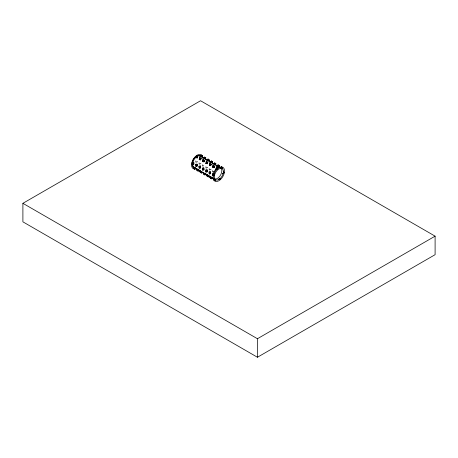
<?xml version="1.0" encoding="UTF-8"?>
<svg xmlns="http://www.w3.org/2000/svg" width="458" height="458" viewBox="0 0 458 458"><rect width="100%" height="100%" fill="white"/><g stroke="black" fill="none" stroke-linecap="round" stroke-linejoin="round"><path stroke-width="0.69" d="M200.816 156.064L201.325 155.119L202.447 155.972L202.373 156.373L201.938 156.917L200.816 156.064L201.325 155.119M201.033 155.789L201.108 155.388L202.23 156.241L202.155 156.642M201.938 156.917L202.447 155.972M204.176 157.999L204.686 157.054L205.808 157.907L205.728 158.308L205.299 158.852L204.176 157.999L204.468 157.329L205.59 158.182L205.51 158.583M204.606 157.455L204.686 157.054M205.299 158.852L205.808 157.907M207.531 159.939L208.041 158.995L209.163 159.848L209.088 160.248L208.653 160.792L207.531 159.939L208.041 158.995M207.749 159.665L207.823 159.264L209.088 160.248M208.653 160.792L209.163 159.848M208.945 160.117L208.871 160.518L207.611 159.539M210.892 161.874L211.401 160.93L212.518 161.783L212.443 162.189L212.014 162.727L210.892 161.874L211.401 160.93M211.104 161.605L211.184 161.205L212.306 162.058L212.226 162.458M212.014 162.727L212.518 161.783M214.247 163.815L214.756 162.871L215.878 163.724L215.798 164.124L215.369 164.668L214.247 163.815L214.756 162.871M214.464 163.54L214.539 163.14L215.661 163.993L215.586 164.399M215.369 164.668L215.878 163.724M217.602 165.75L218.111 164.811L219.233 165.664L219.159 166.065L218.724 166.609L217.602 165.75L218.111 164.811M217.819 165.481L217.899 165.08L219.159 166.065M218.724 166.609L219.233 165.664M219.021 165.933L218.941 166.334L217.682 165.349M220.962 167.691L221.472 166.746L222.594 167.599L222.514 168L222.084 168.544L220.962 167.691L221.472 166.746M221.18 167.422L221.254 167.021L222.376 167.874L222.302 168.275M222.084 168.544L222.594 167.599M199.436 157.535L199.47 156.773M209.569 163.386L209.604 162.619M202.779 159.47L202.825 158.691M212.798 165.653L212.953 164.542M206.123 161.399L206.174 160.615M216.25 167.25L216.302 166.466M195.887 157.186L196.345 156.189L197.713 156.396L197.261 157.97L195.892 157.764L195.887 157.186L197.255 157.392L197.713 156.396M195.892 157.764L196.35 156.762M197.713 156.682L197.255 157.684L195.887 157.472L196.345 156.189M199.241 159.126L199.699 158.124L201.073 158.336L200.615 159.905L199.247 159.699L199.241 159.126L200.61 159.332L201.073 158.336M199.705 158.416L199.247 159.413L200.615 159.619L201.073 158.623M202.602 161.061L203.06 160.065L204.428 160.271L203.976 161.846L202.602 161.64L202.602 161.061L203.97 161.268L204.428 160.271M205.957 163.002L206.415 162L207.783 162.212L207.331 163.787L205.963 163.575L205.957 163.002L207.325 163.208L207.783 162.212M205.963 163.575L206.421 162.579M207.789 162.498L207.331 163.495L205.963 163.288L206.415 162M209.317 164.937L209.775 163.941L211.144 164.147L210.686 165.722L209.317 165.515L209.317 164.937L210.686 165.149L211.144 164.147M209.775 164.227L209.317 165.229L210.686 165.435L211.144 164.439M212.672 166.878L213.13 165.882L214.499 166.088L214.046 167.662L212.678 167.456L212.672 166.878L214.041 167.084L214.499 166.088M213.136 166.168L212.672 167.164L214.046 167.37L214.504 166.374M216.033 168.813L216.491 167.817L217.859 168.023L217.401 169.597L216.033 169.391L216.033 168.813L217.401 169.025L217.859 168.023M216.033 169.391L216.491 167.817M193.099 167.868L193.534 167.33L194.146 167.479L195.326 168.601L194.89 169.145L193.099 167.868L193.717 168.017L194.146 167.479M194.278 168.996L195.108 168.87L193.534 167.33M196.459 169.809L196.888 169.265L197.507 169.414L198.68 170.542L198.251 171.08L196.459 169.809L198.251 171.08M197.072 169.958L197.507 169.414M197.633 170.931L198.463 170.811L196.677 169.54M199.814 171.75L200.249 171.206L200.862 171.355L202.035 172.477L201.606 173.021L199.814 171.75L201.606 173.021M200.432 171.899L200.862 171.355M200.993 172.872L201.423 172.328L202.035 172.477M203.175 173.685L203.604 173.141L204.222 173.29L205.396 174.418L204.961 174.962L203.175 173.685L204.961 174.962M203.787 173.834L204.222 173.29M206.529 175.626L206.964 175.082L207.577 175.231L208.751 176.353L208.321 176.897L206.529 175.626L208.321 176.897M207.142 175.775L207.577 175.231M207.709 176.748L208.539 176.628L206.747 175.351M209.89 177.561L210.319 177.023L210.932 177.172L212.111 178.294L211.676 178.838L209.89 177.561L211.676 178.838M210.503 177.71L210.932 177.172M211.064 178.689L211.493 178.145L212.111 178.294M213.245 179.502L213.68 178.958L214.292 179.107L215.466 180.234L215.037 180.773L213.245 179.502L215.037 180.773M213.857 179.651L214.292 179.107M214.418 180.624L214.854 180.086L215.466 180.234M222.794 173.422L224.008 172.763L223.389 171.618L223.79 172.746L222.628 173.788M222.846 173.805L224.008 172.763M192.686 164.703L192.171 165.046L192.933 166.248L193.19 166.077M22.9 203.318L200.558 100.749L435.1 236.162L435.1 254.682L257.442 357.251L22.9 221.838L22.9 203.318L257.442 338.731L435.1 236.162M195.795 160.993L195.927 162.206L197.564 161.697M199.07 162.888L199.201 164.101L200.844 163.592M205.923 166.838L206.054 168.052L207.692 167.548M209.203 168.733L209.335 169.947L210.972 169.443M202.476 164.846L202.613 166.071L203.718 165.739M212.604 170.691L212.747 171.916L213.846 171.59M218.512 179.049L220.224 178.775L220.229 179.353L218.518 179.628L218.518 179.336M219.084 179.244L220.229 179.067L220.046 178.666M192.795 164.159L192.36 164.124L192.268 162.367L193.602 162.235L193.694 163.998M192.36 164.124L193.911 164.016L193.82 162.252L193.385 162.218L193.476 163.981M193.911 164.016L192.578 164.141L192.268 162.367M196.156 166.099L195.721 166.065L195.629 164.302L196.963 164.176L197.049 165.933M195.721 166.065L197.272 165.951L197.18 164.193L196.745 164.159L196.831 165.916M195.938 166.082L197.272 165.951M198.984 166.243L200.535 166.128L200.627 167.891L199.075 168L198.984 166.243L199.419 166.277M200.535 166.128L199.201 166.26L199.293 168.017M199.075 168L200.409 167.874L200.318 166.111M202.871 169.975L202.43 169.941L202.344 168.178L203.678 168.052L203.764 169.809M202.562 168.195L202.654 169.958L203.982 169.826L203.896 168.069L202.344 168.178M202.43 169.941L203.982 169.826M206.226 171.91L205.791 171.876L205.699 170.118L207.033 169.992L207.125 171.75M206.008 171.893L207.342 171.767L207.251 170.01L205.699 170.118M205.791 171.876L207.342 171.767M209.06 172.053L210.606 171.945L210.697 173.708L209.587 173.851L209.146 173.817L209.06 172.053L209.495 172.088L209.587 173.851M209.146 173.817L210.48 173.691L210.388 171.927L209.277 172.071L209.363 173.834M212.941 175.786L212.506 175.757L212.415 173.994L213.966 173.885L214.058 175.643L212.724 175.775L212.632 174.011L213.966 173.885M212.506 175.757L214.058 175.643M195.629 164.302L196.064 164.336M203.896 168.069L203.455 168.034L203.547 169.792M200.627 167.891L200.192 167.857L200.1 166.094M207.251 170.01L206.816 169.975L206.907 171.733M210.697 173.708L210.262 173.674L210.17 171.91M212.415 173.994L212.85 174.029M203.06 160.352L204.428 160.563L203.97 161.559L202.602 161.348M193.929 167.748L193.316 167.599L194.89 169.145M194.707 168.452L195.326 168.601M198.068 170.393L198.68 170.542M200.644 171.624L200.031 171.475L200.816 172.225M201.205 172.603L201.823 172.752L200.249 171.206M203.386 173.416L204.005 173.565M204.783 174.269L205.396 174.418M204.869 174.613L205.178 174.687L203.604 173.141M208.751 176.353L206.964 175.082M210.102 177.292L211.894 178.563L211.281 178.414M213.462 179.233L214.075 179.376M214.636 180.355L215.249 180.504L213.68 178.958M199.551 157.203L200.69 157.529M209.678 163.054L210.817 163.38M202.894 159.144L204.033 159.476M213.022 164.989L214.161 165.321M206.237 161.073L207.377 161.411M216.371 166.918L217.504 167.262M221.935 168.521L200.232 155.989A6.481 3.744 -60 0 0 198.119 155.972M220.533 167.857L199.659 155.806A6.298 3.635 -60 0 0 193.362 159.441A6.298 3.635 -60 0 0 193.362 166.718L195.818 168.138M197.043 168.842L200.724 170.971M202.568 172.036L203.799 172.74M205.024 173.45L214.235 178.769A6.298 3.635 -60 0 0 220.916 174.401A6.298 3.635 -60 0 0 219.611 167.571M194.118 167.399L215.821 179.931M221.391 167.147L222.514 168M221.037 167.29L222.159 168.143M214.327 163.414L215.443 164.267M210.966 161.474L212.088 162.327M204.251 157.598L205.373 158.451M200.896 155.657L202.018 156.516M223.264 172.156L223.573 172.729M220.04 178.38L220.224 178.775M213.749 173.868L213.84 175.626M213.531 173.851L213.623 175.609M217.401 169.025L217.401 169.597M214.041 167.084L214.046 167.662M213.13 165.882L213.136 166.454M210.686 165.149L210.686 165.722M209.775 163.941L209.775 164.519M207.325 163.208L207.331 163.787M203.97 161.268L203.976 161.846M203.06 160.065L203.06 160.644M200.61 159.332L200.615 159.905M199.699 158.124L199.705 158.703M197.255 157.392L197.261 157.97M257.442 338.731L257.442 357.251M195.102 167.611A6.481 3.744 -60 0 1 192.623 163.689M193.087 161.663A6.481 3.744 -60 0 1 195.749 157.489M196.682 168.492A8.009 4.626 -60 0 1 191.513 164.771A8.009 4.626 -60 0 1 197.009 155.251A8.009 4.626 -60 0 1 202.82 157.867M213.079 174.464A6.298 3.635 -60 0 1 216.233 169.008M217.384 168.166A6.298 3.635 -60 0 1 218.535 167.68M216.491 168.109L216.033 169.105L217.401 169.311L217.859 168.315L216.491 168.109M219.13 179.364A6.481 3.744 -60 0 0 222.714 169.117A6.481 3.744 -60 0 0 214.791 174.195A6.481 3.744 -60 0 0 219.13 179.364M220.344 179.696A8.009 4.626 -60 0 0 222.88 167.29A8.009 4.626 -60 0 0 213.405 175.689A8.009 4.626 -60 0 0 220.344 179.696"/></g></svg>
